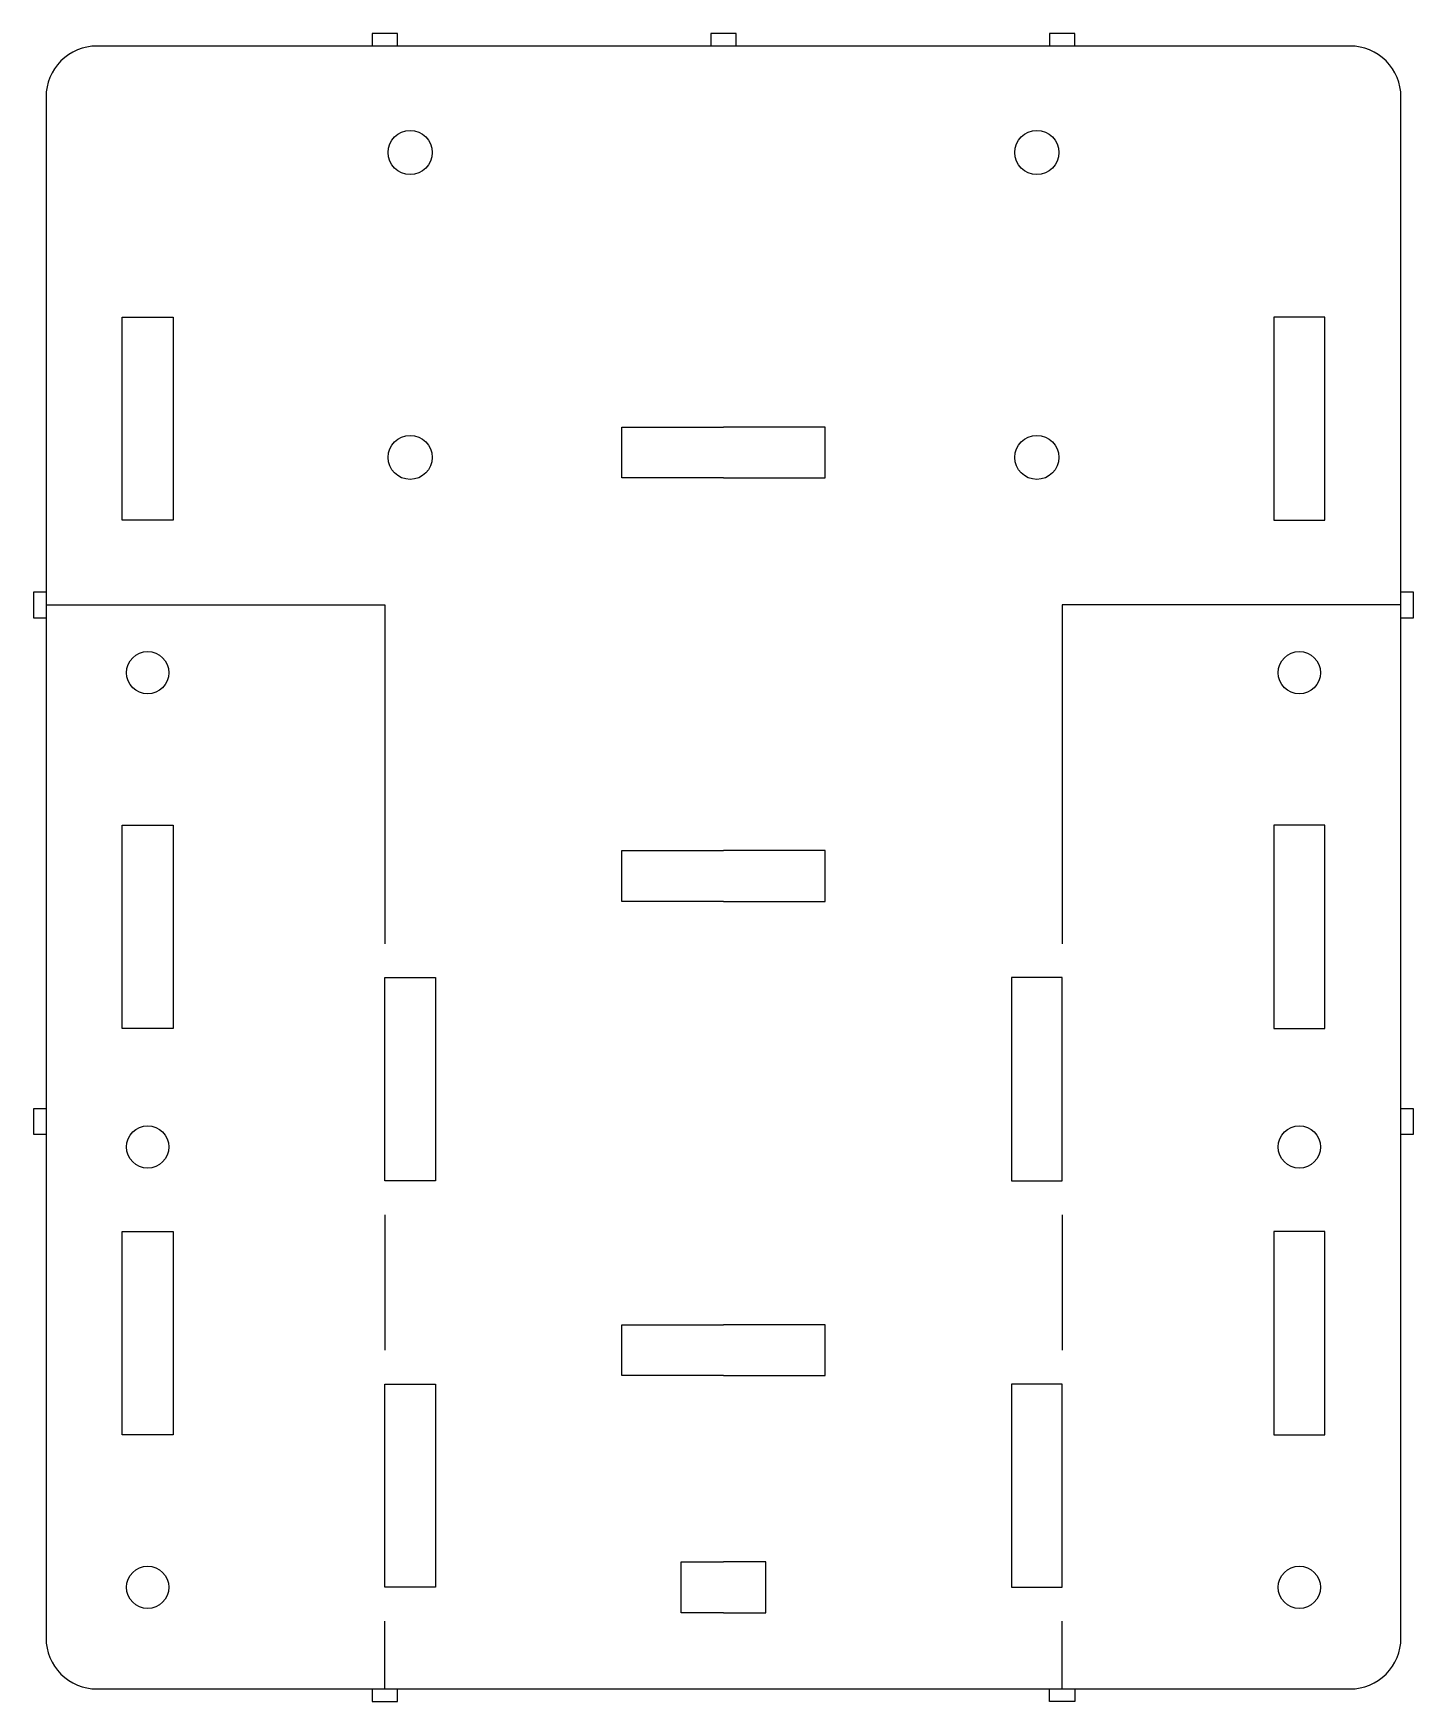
# Model space of a CAD drawing. Header units: millimetres. Extents: x 99.2 to 180.8, y -0.8 to 97.8.
import ezdxf

# ---------------------------------------------------------------- set-up
doc = ezdxf.new("R2010")
doc.units = ezdxf.units.MM
doc.layers.get('0').update_dxf_attribs({"linetype": 'CONTINUOUS'})

msp = doc.modelspace()

# ---------------------------------------------------------------- linework, layer by layer
for p, q in [((120.75, 97.75), (119.25, 97.75)), ((119.25, 97.75), (119.25, 97)), ((120.75, 97), (120.75, 97.75)), ((140.75, 97.75), (139.25, 97.75)), ((139.25, 97.75), (139.25, 97)), ((140.75, 97), (140.75, 97.75)), ((160.75, 97.75), (159.25, 97.75)), ((159.25, 97.75), (159.25, 97)), ((160.75, 97), (160.75, 97.75)), ((134, 71.5), (134, 74.5)), ((134, 74.5), (140, 74.5)), ((146, 74.5), (140, 74.5)), ((146, 71.5), (146, 74.5)), ((140, 71.5), (134, 71.5)), ((140, 71.5), (146, 71.5)), ((100, 64.75), (100, 64)), ((180, 64), (180, 64.75)), ((100, 64), (100, 63.25)), ((100, 64), (100.75, 64)), ((100.75, 64), (120, 64)), ((120, 64), (120, 44)), ((160, 64), (160, 44)), ((180, 64), (160, 64)), ((180, 63.25), (180, 64)), ((134, 49.5), (140, 49.5)), ((134, 46.5), (134, 49.5)), ((146, 49.5), (140, 49.5)), ((146, 46.5), (146, 49.5)), ((140, 46.5), (134, 46.5)), ((140, 46.5), (146, 46.5)), ((100, 34.25), (100, 32.75)), ((180, 32.75), (180, 34.25)), ((120, 28), (120, 20)), ((160, 28), (160, 20)), ((134, 21.5), (140, 21.5)), ((134, 18.5), (134, 21.5)), ((146, 21.5), (140, 21.5)), ((146, 18.5), (146, 21.5)), ((140, 18.5), (134, 18.5)), ((140, 18.5), (146, 18.5)), ((137.5, 4.5), (137.5, 7.5)), ((137.5, 7.5), (140, 7.5)), ((142.5, 7.5), (140, 7.5)), ((142.5, 4.5), (142.5, 7.5)), ((120, 0), (120, 4)), ((140, 4.5), (137.5, 4.5)), ((140, 4.5), (142.5, 4.5)), ((160, 0), (160, 4)), ((119.25, 0), (120, 0)), ((120, 0), (120.75, 0)), ((159.25, -0.75), (159.25, 0)), ((160.75, 0), (160.75, -0.75)), ((160.75, -0.75), (159.25, -0.75))]:
    msp.add_line(p, q)
msp.add_lwpolyline([(160.75, 0), (177, 0, 0.414214), (180, 3), (180, 32.75), (180.75, 32.75), (180.75, 34.25), (180, 34.25), (180, 63.25), (180.75, 63.25), (180.75, 64.75), (180, 64.75), (180, 94, 0.414214), (177, 97), (160.75, 97), (159.25, 97), (140.75, 97), (139.25, 97), (120.75, 97), (119.25, 97), (103, 97, 0.414214), (100, 94), (100, 64.75), (99.25, 64.75), (99.25, 63.25), (100, 63.25), (100, 34.25), (99.25, 34.25), (99.25, 32.75), (100, 32.75), (100, 3, 0.414214), (103, 0), (119.25, 0), (119.25, -0.75), (120.75, -0.75), (120.75, 0), (159.25, 0), (160, 0)], format="xyb", close=True)
for points in [[(107.5, 69), (104.5, 69), (104.5, 81), (107.5, 81)], [(175.5, 69), (175.5, 81), (172.5, 81), (172.5, 69)], [(107.5, 51), (107.5, 39), (104.5, 39), (104.5, 51)], [(175.5, 39), (175.5, 51), (172.5, 51), (172.5, 39)], [(123, 30), (120, 30), (120, 42), (123, 42)], [(160, 42), (157, 42), (157, 30), (160, 30)], [(107.5, 15), (104.5, 15), (104.5, 27), (107.5, 27)], [(172.5, 27), (172.5, 15), (175.5, 15), (175.5, 27)], [(120, 18), (123, 18), (123, 6), (120, 6)], [(157, 18), (157, 6), (160, 6), (160, 18)]]:
    msp.add_lwpolyline(points, close=True)
for centre, radius in [((121.5, 90.714), 1.3), ((158.5, 90.714), 1.3), ((121.5, 72.714), 1.3), ((158.5, 72.714), 1.3), ((106, 60), 1.25), ((174, 60), 1.25), ((106, 32), 1.25), ((174, 32), 1.25), ((106, 6), 1.25), ((174, 6), 1.25)]:
    msp.add_circle(centre, radius)

doc.saveas('drawing.dxf')
